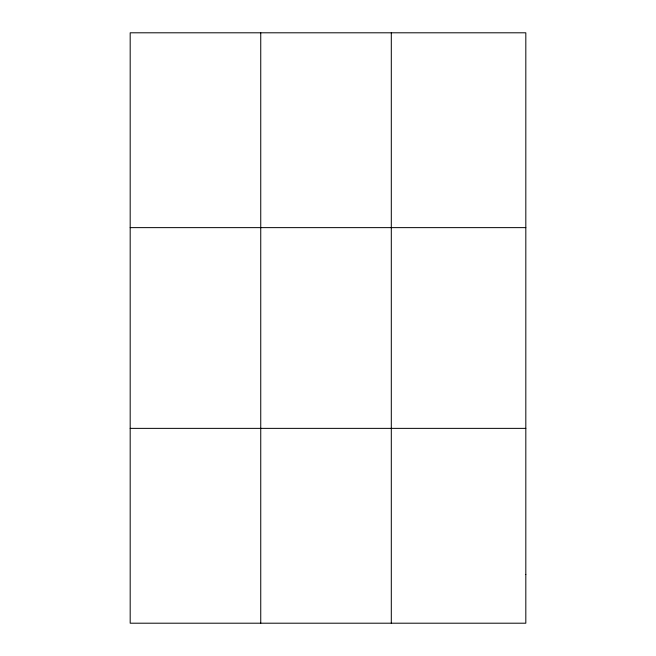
<?xml version="1.0" encoding="UTF-8"?>
<svg xmlns="http://www.w3.org/2000/svg" width="656" height="656" viewBox="0 0 656 656"><rect width="100%" height="100%" fill="white"/><g stroke="black" fill="none" stroke-linecap="round" stroke-linejoin="round"><path stroke-width="0.98" d="M260.744 623.2L260.744 32.8M391.304 623.2L391.304 32.8M130.183 227.632L525.817 227.632M130.183 428.368L525.817 428.368M525.817 574.492L525.817 623.2L130.183 623.2L130.183 32.8L525.817 32.8L525.817 574.492"/></g></svg>
